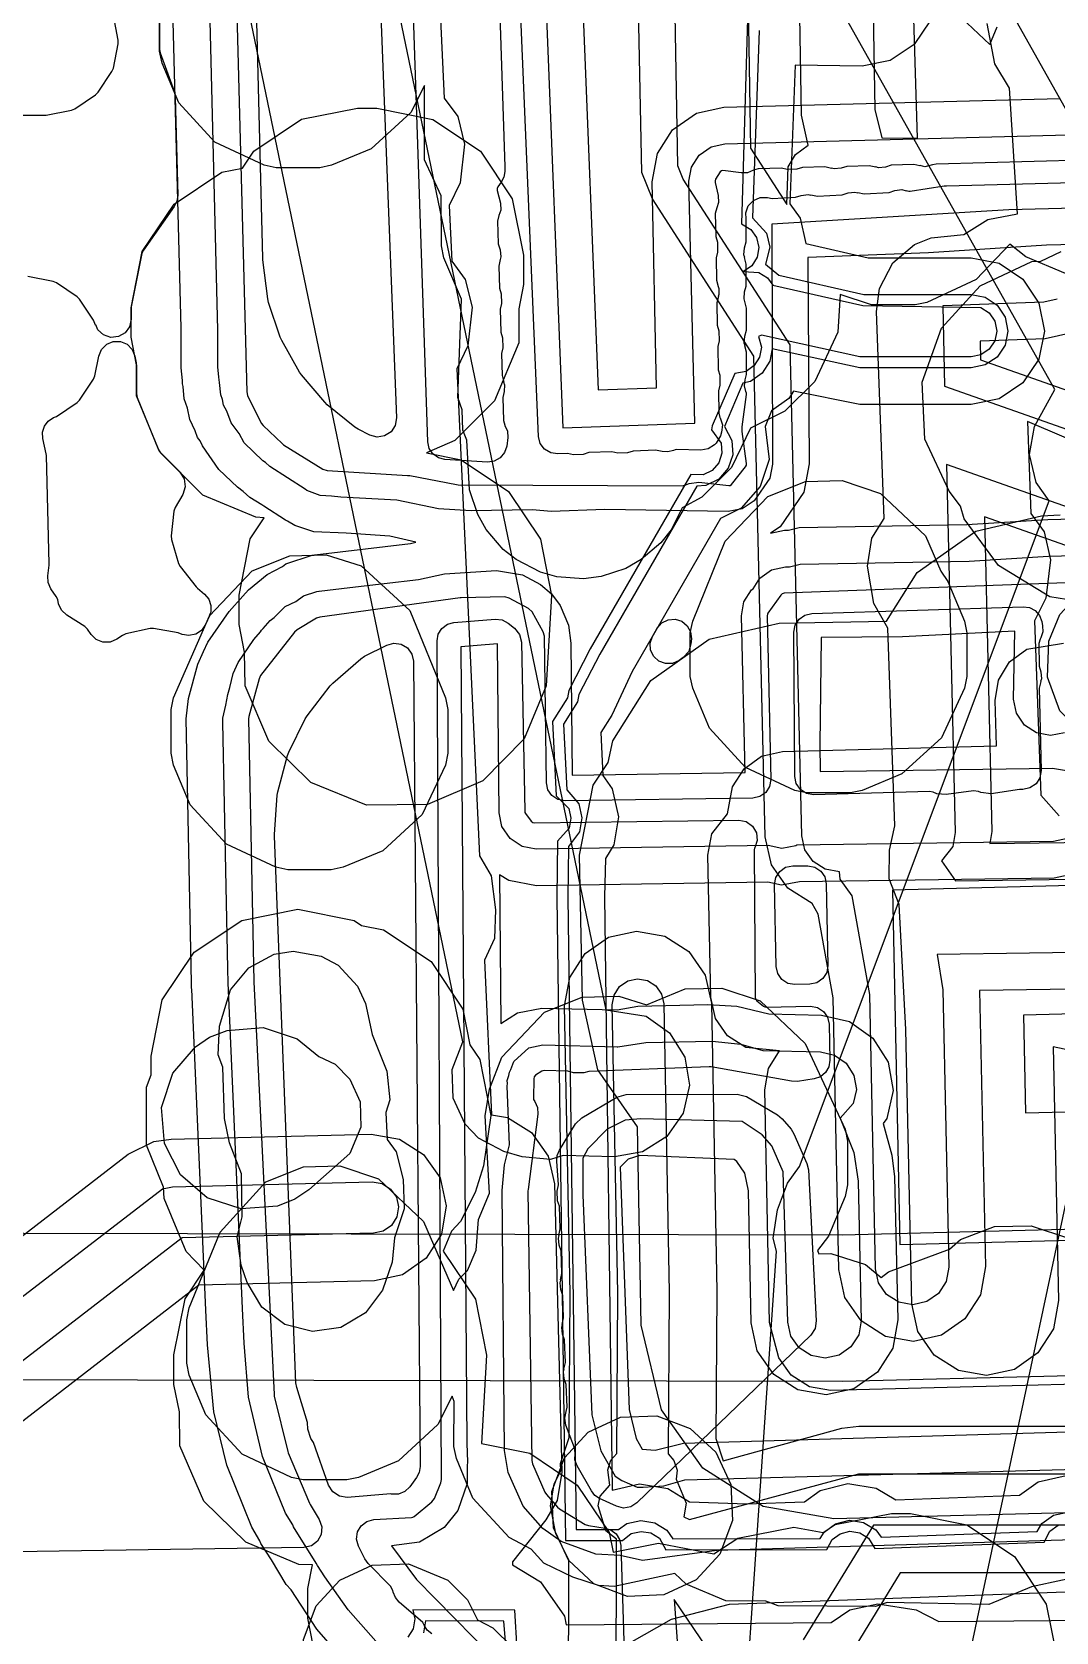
# Model space of a CAD drawing. Header units: metres. Extents: x 17722 to 17999, y 13535 to 15917.
# Drawn here: x 17809.31 to 17837.23, y 15174.22 to 15217.83 of the extents above; entities that cross this region are included whole.
import ezdxf

# ---------------------------------------------------------------- set-up
doc = ezdxf.new("R2010")
doc.units = ezdxf.units.M
for name, color, linetype in [('AI_GREENING_ALLOWED_ZONE', 4, 'Continuous'), ('AI_GREENING_EXCLUSIONS', 1, 'Continuous'), ('AI_GREENING_LAWN', 82, 'Continuous')]:
    doc.layers.add(name, color=color, linetype=linetype)

msp = doc.modelspace()

# ---------------------------------------------------------------- linework, layer by layer
at = {"layer": 'AI_GREENING_ALLOWED_ZONE'}
for points in [[(17812.794, 15218.455), (17812.794, 15217.354), (17812.809, 15217.27), (17813.187, 15216.217), (17813.216, 15216.061), (17813.286, 15213.379), (17813.265, 15213.22), (17813.194, 15213.077), (17812.352, 15211.89), (17812.311, 15211.795), (17812.022, 15210.34), (17812.017, 15210.291), (17812.017, 15210.007), (17811.973, 15209.802), (17811.85, 15209.634), (17811.669, 15209.53), (17811.461, 15209.51), (17811.263, 15209.576), (17811.109, 15209.717), (17811.053, 15209.849), (17811.049, 15209.847), (17810.993, 15209.982), (17810.614, 15210.549), (17810.546, 15210.617), (17809.979, 15210.996), (17809.89, 15211.033), (17809.197, 15211.171)], [(17807.816, 15215.563), (17809.65, 15215.563), (17809.699, 15215.568), (17810.392, 15215.706), (17810.481, 15215.743), (17811.048, 15216.122), (17811.116, 15216.19), (17811.495, 15216.757), (17811.532, 15216.846), (17811.665, 15217.515), (17811.665, 15217.611), (17811.532, 15218.28)]]:
    msp.add_lwpolyline(points, dxfattribs=at)
for points in [[(17811.138, 15209.002), (17811.213, 15209.183), (17811.351, 15209.321), (17811.531, 15209.395), (17811.726, 15209.395), (17811.906, 15209.321), (17812.044, 15209.183), (17812.119, 15209.002), (17812.157, 15208.813), (17812.166, 15208.715), (17812.166, 15207.97), (17812.184, 15207.876), (17812.767, 15206.445), (17812.821, 15206.364), (17813.349, 15205.836), (17813.467, 15205.651), (17813.494, 15205.434), (17813.425, 15205.226), (17813.215, 15204.872), (17813.181, 15204.773), (17813.107, 15204.099), (17813.116, 15204.003), (17813.307, 15203.349), (17813.351, 15203.263), (17813.793, 15202.712), (17813.828, 15202.677), (17814.02, 15202.515), (17814.136, 15202.376), (17814.194, 15202.204), (17814.187, 15202.023), (17814.146, 15201.927), (17814.152, 15201.924), (17814.046, 15201.682), (17813.938, 15201.525), (17813.78, 15201.42), (17813.593, 15201.382), (17813.406, 15201.416), (17813.302, 15201.456), (17812.631, 15201.575), (17812.535, 15201.573), (17811.869, 15201.427), (17811.78, 15201.388), (17811.626, 15201.28), (17811.445, 15201.201), (17811.248, 15201.199), (17811.064, 15201.273), (17810.924, 15201.412), (17810.826, 15201.559), (17810.752, 15201.631), (17810.262, 15201.938), (17810.12, 15202.073), (17810.04, 15202.252), (17810.015, 15202.364), (17809.976, 15202.452), (17809.831, 15202.656), (17809.754, 15202.825), (17809.744, 15203.011), (17809.783, 15203.301), (17809.785, 15203.34), (17809.708, 15206.287), (17809.702, 15206.336), (17809.608, 15206.752), (17809.6, 15206.926), (17809.652, 15207.093), (17809.758, 15207.231), (17809.904, 15207.325), (17809.979, 15207.355), (17810.546, 15207.734), (17810.614, 15207.803), (17810.993, 15208.369), (17811.03, 15208.459), (17811.138, 15209.002)], [(17826.952, 15200.703), (17826.776, 15200.624), (17826.584, 15200.618), (17826.403, 15200.684), (17826.261, 15200.814), (17826.178, 15200.987), (17826.167, 15201.179), (17826.23, 15201.361), (17826.357, 15201.582), (17826.483, 15201.727), (17826.653, 15201.813), (17826.844, 15201.829), (17827.026, 15201.773), (17827.175, 15201.652), (17827.266, 15201.484), (17827.289, 15201.294), (17827.278, 15201.156), (17827.215, 15200.948), (17827.068, 15200.786), (17826.952, 15200.703)]]:
    msp.add_lwpolyline(points, close=True, dxfattribs=at)
at = {"layer": 'AI_GREENING_EXCLUSIONS'}
for points in [[(17843.063, 15298.501), (17845.054, 15183.374), (17844.92, 15182.619), (17844.493, 15181.95), (17843.865, 15181.511), (17843.103, 15181.34), (17831.415, 15181.052), (17768.933, 15181.172)], [(17768.941, 15185.172), (17831.396, 15185.052), (17841.019, 15185.289), (17840.788, 15198.538), (17840.788, 15198.538), (17839.851, 15198.183), (17839.059, 15198.183), (17838.142, 15198.524), (17837.336, 15199.33), (17836.995, 15200.247), (17837.034, 15201.233), (17837.336, 15201.956), (17837.983, 15202.655), (17839.059, 15203.103), (17839.851, 15203.103), (17840.715, 15202.784), (17839.063, 15298.423)], [(17816.922, 15252.308), (17840.511, 15210.358), (17841.038, 15210.095), (17841.585, 15209.539), (17841.878, 15208.816), (17841.895, 15208.248), (17842.472, 15207.83), (17842.881, 15207.166), (17842.994, 15206.692), (17842.997, 15206.246), (17842.768, 15205.5), (17842.271, 15204.898), (17841.447, 15204.492), (17832.408, 15162.053)], [(17816.922, 15252.308), (17840.511, 15210.358), (17841.038, 15210.095), (17841.585, 15209.539), (17841.878, 15208.816), (17841.895, 15208.248), (17842.472, 15207.83), (17842.881, 15207.166), (17842.994, 15206.692), (17842.997, 15206.246), (17842.768, 15205.5), (17842.271, 15204.898), (17841.447, 15204.492), (17832.408, 15162.053)], [(17828.186, 15163.666), (17829.607, 15184.607), (17829.519, 15184.959), (17829.634, 15185.731), (17829.913, 15186.46), (17830.236, 15186.908), (17837.038, 15205.057), (17836.684, 15205.555), (17836.509, 15206.315), (17836.639, 15207.085), (17837.199, 15208.087), (17817.045, 15243.928)], [(17828.186, 15163.666), (17829.607, 15184.607), (17829.519, 15184.959), (17829.634, 15185.731), (17829.913, 15186.46), (17830.236, 15186.908), (17837.038, 15205.057), (17836.684, 15205.555), (17836.509, 15206.315), (17836.639, 15207.085), (17837.199, 15208.087), (17817.045, 15243.928)], [(17818.305, 15172.895), (17817.08, 15174.301), (17816.375, 15175.375), (17816.247, 15175.513), (17815.839, 15176.192), (17815.55, 15176.632), (17815.528, 15176.71), (17815.306, 15177.08), (17814.627, 15178.766), (17814.27, 15180.227), (17814.095, 15182.053), (17814.054, 15182.993), (17814.053, 15182.993), (17813.668, 15191.742), (17813.667, 15191.767), (17813.66, 15191.918), (17813.517, 15199.111), (17813.584, 15199.667), (17813.834, 15200.603), (17813.834, 15200.603), (17813.834, 15200.603), (17813.992, 15200.949), (17814.11, 15201.207), (17814.11, 15201.207), (17814.11, 15201.207), (17814.691, 15202.038), (17815.061, 15202.457), (17815.061, 15202.457), (17815.215, 15202.633), (17815.723, 15203.046), (17816.14, 15203.269), (17816.23, 15203.336), (17816.956, 15203.576), (17817.019, 15203.584), (17817.019, 15203.584), (17817.022, 15203.584), (17819.629, 15203.896), (17819.777, 15203.93), (17819.066, 15204.093), (17817.875, 15204.177), (17816.997, 15204.212), (17816.478, 15204.381), (17816.281, 15204.505), (17816.224, 15204.527), (17815.634, 15204.906), (17815.578, 15204.946), (17815.256, 15205.148), (17815.073, 15205.311), (17814.913, 15205.426), (17814.407, 15205.912), (17813.961, 15206.552), (17813.896, 15206.689), (17813.826, 15206.785), (17813.766, 15206.961), (17813.616, 15207.273), (17813.555, 15207.577), (17813.467, 15207.832), (17813.434, 15208.174), (17813.42, 15208.24), (17813.418, 15208.334), (17813.384, 15208.68), (17813.381, 15209.757), (17812.571, 15240.772)], [(17819.674, 15234.85), (17820.551, 15216.034), (17820.92, 15215.534), (17821.107, 15214.776), (17820.989, 15213.726), (17820.687, 15213.102), (17820.758, 15211.588), (17821.127, 15211.088), (17821.315, 15210.331), (17821.197, 15209.281), (17820.895, 15208.657), (17821.513, 15195.382), (17821.832, 15194.837), (17821.945, 15193.905), (17821.918, 15193.125), (17821.646, 15192.531), (17821.842, 15188.323), (17822.273, 15188.249), (17822.933, 15187.833), (17823.383, 15187.195), (17823.555, 15186.434), (17823.759, 15178.579), (17823.627, 15177.81), (17823.323, 15177.28), (17822.41, 15176.135), (17822.414, 15176.049), (17823.175, 15175.592), (17823.832, 15174.651), (17823.877, 15174.414), (17831.096, 15174.478), (17831.609, 15174.828), (17832.373, 15174.987), (17833.418, 15174.83), (17834.03, 15174.505), (17843.225, 15174.587)], [(17817.453, 15227.342), (17824.96, 15191.185), (17826.053, 15191.005), (17826.69, 15190.555), (17827.107, 15189.895), (17827.24, 15189.126), (17827.068, 15188.365), (17826.618, 15187.727), (17825.958, 15187.311), (17825.189, 15187.178), (17823.796, 15187.214), (17823.449, 15187.106), (17822.672, 15187.177), (17822.175, 15187.324), (17821.484, 15187.686), (17821.124, 15188.065), (17820.797, 15188.773), (17820.765, 15189.553), (17821.057, 15190.309), (17814.25, 15223.095)], [(17817.453, 15227.342), (17824.96, 15191.185), (17826.053, 15191.005), (17826.69, 15190.555), (17827.107, 15189.895), (17827.24, 15189.126), (17827.068, 15188.365), (17826.618, 15187.727), (17825.958, 15187.311), (17825.189, 15187.178), (17823.796, 15187.214), (17823.449, 15187.106), (17822.672, 15187.177), (17822.175, 15187.324), (17821.484, 15187.686), (17821.124, 15188.065), (17820.797, 15188.773), (17820.765, 15189.553), (17821.057, 15190.309), (17814.25, 15223.095)], [(17842.765, 15213.163), (17835.939, 15212.987), (17829.48, 15212.594), (17829.501, 15206.057), (17829.427, 15205.674), (17829, 15205.054), (17828.675, 15204.838), (17828.292, 15204.762), (17824.932, 15204.82), (17823.463, 15204.765), (17822.956, 15204.809), (17821.287, 15204.781), (17820.398, 15204.841), (17819.256, 15205.07), (17817.736, 15205.156), (17817.479, 15205.185), (17817.174, 15205.196), (17816.811, 15205.339), (17816.764, 15205.369), (17816.764, 15205.369), (17816.764, 15205.369), (17815.796, 15205.99), (17815.676, 15206.1), (17815.606, 15206.147), (17815.1, 15206.633), (17814.961, 15206.887), (17814.744, 15207.18), (17814.625, 15207.503), (17814.535, 15207.667), (17814.509, 15207.817), (17814.461, 15207.947), (17814.427, 15208.281), (17814.414, 15208.355), (17814.412, 15208.426), (17814.383, 15208.705), (17814.381, 15209.706), (17814.021, 15224.38)], [(17832.162, 15223.16), (17832.288, 15215.718), (17832.483, 15214.946), (17833.449, 15214.942), (17833.204, 15222.948)], [(17841.554, 15191.797), (17835.147, 15191.707), (17835.303, 15184.185), (17835.167, 15183.416), (17834.747, 15182.759), (17834.107, 15182.312), (17833.345, 15182.144), (17832.577, 15182.28), (17831.919, 15182.7), (17831.472, 15183.34), (17831.304, 15184.102), (17831.15, 15191.504), (17830.745, 15193.792), (17830.578, 15194.079), (17829.919, 15194.497), (17829.471, 15195.135), (17829.3, 15195.897), (17828.99, 15208.998), (17828.99, 15208.998), (17826.226, 15213.283), (17825.939, 15214.008), (17825.761, 15222.94)], [(17841.54, 15192.797), (17833.987, 15192.69), (17834.147, 15191.722), (17834.303, 15184.164), (17834.235, 15183.78), (17834.025, 15183.451), (17833.705, 15183.227), (17833.324, 15183.143), (17832.94, 15183.212), (17832.611, 15183.422), (17832.388, 15183.741), (17832.304, 15184.122), (17832.149, 15191.603), (17831.672, 15194.287), (17831.344, 15194.747), (17831.324, 15194.944), (17830.939, 15195.011), (17830.61, 15195.22), (17830.385, 15195.539), (17830.3, 15195.92), (17830.3, 15195.92), (17829.983, 15209.303), (17827.066, 15213.825), (17826.923, 15214.187), (17826.761, 15222.956)], [(17828.761, 15222.99), (17828.902, 15214.669), (17829.892, 15213.134), (17829.928, 15214.158), (17830.123, 15214.496), (17830.47, 15214.751), (17830.29, 15215.568), (17830.162, 15223.126)], [(17823.305, 15219.157), (17823.789, 15207.048), (17827.381, 15207.174), (17827.223, 15213.769), (17827.292, 15214.153), (17827.498, 15214.476), (17827.824, 15214.704), (17828.197, 15214.787), (17837.559, 15215.029)], [(17824.304, 15219.192), (17824.748, 15208.082), (17826.339, 15208.133), (17826.223, 15213.751), (17826.362, 15214.519), (17826.773, 15215.164), (17827.424, 15215.621), (17828.171, 15215.786), (17837.343, 15216.024)], [(17837.486, 15211.251), (17836.403, 15211.704), (17835.969, 15212.052), (17835.056, 15211.089), (17833.709, 15210.458), (17833.386, 15210.393), (17832.199, 15210.393), (17831.346, 15210.68), (17831.281, 15209.656), (17830.65, 15208.309), (17829.84, 15207.499), (17828.898, 15207.038), (17828.382, 15205.964), (17827.572, 15205.154), (17827.036, 15204.862), (17826.735, 15204.263), (17826.459, 15203.914), (17825.924, 15203.453), (17825.5, 15203.212), (17824.828, 15202.991), (17824.348, 15202.931), (17823.625, 15202.988), (17823.176, 15203.114), (17822.513, 15203.453), (17822.16, 15203.732), (17821.695, 15204.276), (17821.464, 15204.687), (17821.241, 15205.359), (17821.169, 15206.707), (17821.055, 15206.981), (17821.041, 15207.537), (17820.922, 15207.873), (17821.025, 15210.551), (17820.54, 15211.681), (17820.475, 15212.004), (17820.468, 15213.372), (17820.012, 15214.349), (17820.011, 15216.376), (17819.637, 15215.642), (17818.563, 15214.654), (17817.48, 15214.201), (17817.157, 15214.136), (17815.97, 15214.136), (17815.647, 15214.201), (17814.301, 15214.832), (17813.313, 15215.905), (17812.859, 15216.989), (17812.794, 15217.311), (17812.794, 15218.498)], [(17834.501, 15218.367), (17835.422, 15217.495), (17835.62, 15217.979)], [(17828.819, 15218.189), (17828.651, 15212.604), (17828.907, 15212.454), (17829.064, 15212.231), (17829.125, 15211.964), (17829.078, 15211.695), (17828.933, 15211.464), (17828.712, 15211.308), (17829.13, 15211.275), (17829.364, 15211.134), (17829.51, 15210.938), (17831.958, 15210.382), (17835.182, 15210.329), (17835.409, 15210.177), (17835.56, 15209.95), (17835.614, 15209.682), (17835.56, 15209.414), (17835.409, 15209.187), (17835.182, 15209.035), (17834.914, 15208.982), (17831.879, 15208.982), (17829.2, 15209.572), (17829.12, 15209.53), (17829.196, 15209.241), (17829.149, 15208.972), (17829.004, 15208.741), (17828.78, 15208.584), (17828.476, 15208.522), (17827.859, 15207.099), (17827.84, 15206.993), (17828.104, 15206.623), (17828.122, 15206.35), (17828.034, 15206.091), (17827.854, 15205.886), (17827.61, 15205.765), (17827.271, 15205.769), (17824.534, 15201.023), (17823.944, 15199.888), (17823.908, 15199.687), (17823.501, 15199.037), (17823.601, 15197.012), (17823.946, 15196.673), (17824.007, 15196.407), (17823.961, 15196.137), (17823.639, 15195.779), (17823.622, 15194.245), (17823.854, 15176.718), (17825.411, 15176.717), (17825.651, 15176.904), (17825.917, 15176.966), (17826.186, 15176.921), (17826.418, 15176.776), (17826.597, 15176.466), (17830.977, 15176.468), (17831.125, 15176.741), (17831.346, 15176.902), (17831.611, 15176.967), (17831.881, 15176.925), (17832.114, 15176.784), (17832.292, 15176.496), (17836.906, 15176.671), (17837.061, 15176.971), (17837.283, 15177.13)], [(17833.795, 15218.138), (17833.361, 15217.49), (17832.712, 15217.056), (17831.947, 15216.904), (17830.114, 15216.928), (17829.972, 15213.155), (17830.252, 15212.759), (17830.409, 15212.067), (17832.104, 15211.682), (17834.914, 15211.682), (17835.679, 15211.53), (17836.328, 15211.096), (17836.761, 15210.447), (17836.914, 15209.682), (17836.761, 15208.917), (17836.328, 15208.268), (17835.679, 15207.834), (17834.914, 15207.682), (17831.879, 15207.682), (17830.07, 15208.042), (17829.946, 15207.846), (17829.473, 15207.512), (17829.301, 15207.078), (17829.411, 15206.181), (17829.161, 15205.442), (17828.646, 15204.855), (17828.085, 15204.578), (17825.674, 15200.399), (17825.118, 15199.213), (17824.817, 15198.743), (17824.876, 15197.565), (17825.132, 15197.205), (17825.306, 15196.445), (17825.176, 15195.675), (17824.944, 15195.305), (17824.922, 15194.26), (17825.129, 15178.092), (17825.876, 15178.265), (17826.645, 15178.137), (17827.24, 15177.766), (17828.802, 15177.717), (17830.37, 15177.768), (17830.796, 15178.08), (17831.554, 15178.266), (17832.326, 15178.147), (17832.861, 15177.822), (17836.237, 15177.949), (17836.746, 15178.314), (17837.506, 15178.492)], [(17837.925, 15190.013), (17837.149, 15190.169), (17837.293, 15183.254), (17837.156, 15182.486), (17836.736, 15181.828), (17836.097, 15181.381), (17835.335, 15181.213), (17834.566, 15181.35), (17833.909, 15181.77), (17833.462, 15182.409), (17833.294, 15183.171), (17833.139, 15190.646), (17832.952, 15194.052), (17832.678, 15194.752), (17832.693, 15195.533), (17832.839, 15196.198), (17832.647, 15201.584), (17832.26, 15202.255), (17832.086, 15203.272), (17832.211, 15204.042), (17832.54, 15204.575), (17832.339, 15210.218), (17832.339, 15210.218), (17832.417, 15210.845), (17832.776, 15211.538), (17833.373, 15212.041), (17833.823, 15212.222), (17834.712, 15212.317), (17835.371, 15212.724), (17836.182, 15212.881), (17835.964, 15216.307), (17835.559, 15216.967), (17835.351, 15218.069)], [(17829.139, 15217.875), (17828.957, 15212.77), (17829.338, 15212.353), (17829.424, 15211.972), (17829.31, 15211.51), (17829.676, 15211.208), (17831.992, 15210.682), (17834.914, 15210.682), (17835.296, 15210.606), (17835.621, 15210.389), (17835.838, 15210.065), (17835.914, 15209.682), (17835.838, 15209.299), (17835.621, 15208.975), (17835.296, 15208.758), (17834.914, 15208.682), (17831.879, 15208.682), (17829.487, 15209.2), (17829.429, 15208.865), (17829.221, 15208.535), (17828.902, 15208.309), (17828.696, 15208.263), (17828.19, 15207.077), (17828.394, 15206.7), (17828.42, 15206.311), (17828.294, 15205.942), (17828.037, 15205.648), (17827.687, 15205.475), (17827.439, 15205.459), (17824.797, 15200.879), (17824.222, 15199.773), (17824.187, 15199.578), (17823.805, 15198.971), (17823.894, 15197.176), (17824.219, 15196.796), (17824.307, 15196.415), (17824.242, 15196.031), (17823.94, 15195.633), (17823.922, 15194.249), (17824.151, 15177.018), (17825.303, 15177.017), (17825.527, 15177.177), (17825.907, 15177.265), (17826.292, 15177.202), (17826.623, 15176.995), (17826.787, 15176.766), (17830.798, 15176.768), (17830.904, 15176.943), (17831.219, 15177.174), (17831.598, 15177.267), (17831.983, 15177.207), (17832.317, 15177.005), (17832.464, 15176.804), (17836.711, 15176.964), (17836.842, 15177.176), (17837.159, 15177.403), (17837.539, 15177.492)], [(17842.791, 15212.164), (17836.971, 15212.022), (17833.754, 15211.813), (17830.462, 15211.685), (17830.501, 15206.06), (17830.352, 15205.295), (17829.705, 15204.345), (17829.445, 15204.172), (17829.825, 15204.258), (17829.94, 15204.26), (17830.228, 15204.324), (17834.797, 15204.407), (17837.002, 15204.547), (17841.967, 15204.676)], [(17838.648, 15202.18), (17837.064, 15202.434), (17835.662, 15203.291), (17834.722, 15204.565), (17834.622, 15204.909), (17834.318, 15205.32), (17833.654, 15206.732), (17833.58, 15208.291), (17834.109, 15209.759), (17834.109, 15209.759), (17835.16, 15210.914), (17836.572, 15211.578), (17836.812, 15211.589), (17837.369, 15211.851)], [(17837.264, 15210.55), (17836.898, 15210.467), (17834.139, 15210.374), (17834.191, 15208.181), (17848.862, 15203.015)], [(17837.663, 15209.633), (17836.932, 15209.468), (17835.162, 15209.408), (17835.174, 15208.895), (17849.019, 15204.02)], [(17848.763, 15201.957), (17836.449, 15207.213), (17836.538, 15204.713), (17836.901, 15204.209), (17837.081, 15203.45), (17836.951, 15202.401), (17836.643, 15201.781), (17836.812, 15197.034), (17837.316, 15196.47)], [(17848.372, 15201.067), (17834.241, 15206.043), (17834.479, 15196.019), (17834.412, 15195.635), (17834.11, 15195.24), (17834.485, 15194.698), (17841.511, 15194.797)], [(17843.193, 15177.613), (17831.17, 15177.31), (17829.248, 15177.642), (17827.599, 15178.684), (17826.475, 15180.279), (17825.919, 15182.583), (17825.819, 15187.995), (17824.738, 15189.543), (17824.317, 15191.448), (17824.236, 15195.394), (17824.613, 15197.308), (17825.022, 15197.922), (17825.146, 15198.511), (17826.186, 15200.161), (17827.778, 15201.288), (17827.778, 15201.288), (17829.681, 15201.72), (17832.611, 15201.774), (17833.447, 15203.098), (17835.041, 15204.224), (17836.837, 15204.65), (17837.343, 15204.673)], [(17848.04, 15200.124), (17835.275, 15204.618), (17835.479, 15196.043), (17835.421, 15195.711), (17841.497, 15195.797)], [(17819.032, 15173.581), (17817.935, 15174.831), (17817.296, 15175.724), (17817.1, 15176.035), (17817.097, 15176.039), (17817.063, 15176.096), (17816.44, 15177.088), (17816.424, 15177.145), (17816.228, 15177.466), (17815.598, 15179.003), (17815.217, 15180.62), (17815.094, 15182.097), (17815.052, 15183.037), (17815.052, 15183.037), (17815.052, 15183.038), (17814.661, 15191.914), (17814.653, 15192.299), (17814.653, 15192.31), (17814.519, 15199.015), (17814.519, 15199.015), (17814.519, 15199.015), (17814.516, 15199.131), (17814.598, 15199.481), (17814.649, 15199.78), (17814.712, 15199.97), (17814.8, 15200.345), (17814.938, 15200.647), (17814.938, 15200.647), (17814.938, 15200.647), (17815.363, 15201.276), (17815.546, 15201.488), (17815.575, 15201.528), (17815.617, 15201.571), (17815.811, 15201.796), (17815.919, 15201.876), (17816.219, 15202.178), (17816.505, 15202.307), (17816.719, 15202.464), (17817.082, 15202.584), (17817.138, 15202.591), (17817.138, 15202.591), (17817.139, 15202.591), (17817.983, 15202.692), (17819.846, 15202.914), (17820.562, 15203.065), (17821.976, 15203.16), (17822.685, 15203.04), (17823.179, 15202.779), (17823.474, 15202.517), (17823.711, 15202.203), (17823.94, 15201.665), (17824.007, 15201.178), (17824.038, 15197.581), (17828.754, 15197.649), (17828.653, 15201.918), (17828.72, 15202.303), (17828.929, 15202.632), (17828.972, 15202.66), (17829.153, 15202.947), (17829.471, 15203.172), (17829.852, 15203.259), (17829.965, 15203.26), (17830.252, 15203.325), (17834.863, 15203.408), (17837.028, 15203.548), (17842.002, 15203.677)], [(17837.462, 15198.734), (17837.08, 15198.656), (17836.697, 15198.729), (17836.371, 15198.944), (17836.152, 15199.266), (17836.073, 15199.649), (17836.105, 15201.498), (17833.048, 15201.344), (17830.831, 15201.326), (17830.792, 15198.412), (17830.802, 15197.679), (17837.133, 15197.772), (17837.517, 15197.702)], [(17837.544, 15195.854), (17837.163, 15195.772), (17830.167, 15195.669), (17830.138, 15195.65), (17829.754, 15195.579), (17829.384, 15195.658), (17823.055, 15195.564), (17822.678, 15195.635), (17822.346, 15195.851), (17822.126, 15196.174), (17822.047, 15196.55), (17822.003, 15201.156), (17821.008, 15201.078), (17821.168, 15179.361), (17821.188, 15178.859), (17821.173, 15178.748), (17821.176, 15178.266), (17820.919, 15177.53), (17820.546, 15177.071), (17819.877, 15176.667), (17819.112, 15176.569), (17819.795, 15175.652), (17822.39, 15173.017)], [(17843.105, 15181.112), (17831.082, 15180.809), (17830.505, 15180.908), (17830.011, 15181.221), (17829.673, 15181.699), (17829.418, 15182.655), (17829.287, 15189.004), (17829.389, 15189.58), (17829.695, 15190.059), (17828.771, 15190.154), (17828.278, 15190.469), (17827.943, 15190.949), (17827.817, 15191.521), (17827.736, 15195.4), (17827.85, 15195.975), (17828.271, 15196.527), (17828.414, 15197.259), (17828.414, 15197.259), (17828.726, 15197.754), (17829.204, 15198.092), (17829.775, 15198.221), (17835.606, 15198.378), (17835.574, 15199.617), (17835.662, 15200.164), (17835.964, 15200.665), (17836.434, 15201.013), (17837.434, 15201.174)], [(17837.94, 15194.936), (17837.177, 15194.773), (17830.232, 15194.67), (17829.741, 15194.579), (17829.373, 15194.658), (17823.064, 15194.565), (17822.309, 15194.706), (17822.061, 15194.865), (17822.095, 15190.811), (17822.545, 15191.095), (17823.21, 15191.228), (17825.264, 15191.177), (17825.831, 15191.279), (17827.738, 15191.329), (17828.524, 15191.277), (17829.398, 15191.071), (17830.838, 15191.034), (17831.599, 15190.862), (17832.236, 15190.412), (17832.653, 15189.752), (17832.786, 15188.983), (17832.614, 15188.222), (17832.514, 15188.082), (17832.756, 15187.217), (17832.827, 15186.63), (17832.917, 15182.728), (17832.781, 15181.96), (17832.361, 15181.302), (17831.721, 15180.855), (17830.959, 15180.687), (17830.191, 15180.823), (17829.533, 15181.243), (17829.086, 15181.883), (17828.918, 15182.645), (17828.844, 15186.252), (17828.749, 15186.728), (17828.527, 15187.044), (17828.452, 15187.103), (17825.883, 15187.21), (17825.567, 15187.108), (17825.351, 15186.896), (17825.59, 15180.291), (17825.782, 15179.5), (17825.945, 15179.208), (17826.303, 15179.182), (17827.076, 15179.366), (17839.108, 15179.727)], [(17842.867, 15194.708), (17832.769, 15194.446), (17832.97, 15184.783), (17843.012, 15185.043)], [(17816.979, 15173.854), (17816.83, 15174.604), (17816.83, 15175.406), (17816.958, 15176.05), (17816.585, 15176.066), (17815.14, 15176.67), (17813.996, 15177.793), (17813.349, 15179.301), (17813.333, 15180.222), (17813.184, 15180.972), (17813.184, 15181.774), (17813.489, 15183.304), (17814.01, 15184.085), (17813.519, 15184.596), (17812.915, 15186.041), (17812.915, 15186.041), (17812.899, 15186.349), (17812.439, 15187.488), (17812.439, 15189.072), (17812.563, 15189.408), (17812.563, 15189.921), (17812.867, 15191.452), (17813.735, 15192.749), (17815.032, 15193.617), (17816.563, 15193.921), (17818.094, 15193.617), (17818.293, 15193.483), (17818.896, 15193.364), (17820.193, 15192.496), (17821.061, 15191.199), (17821.254, 15190.228), (17821.521, 15189.829), (17821.825, 15188.298), (17821.618, 15186.927), (17821.392, 15186.202), (17820.999, 15185.412), (17820.75, 15185.145), (17820.524, 15184.604), (17821.402, 15183.299), (17821.706, 15181.769), (17821.571, 15179.358), (17822.883, 15179.097), (17824.18, 15178.229), (17825.048, 15176.932), (17825.154, 15176.397), (17826.393, 15176.643), (17827.903, 15176.35), (17828.552, 15176.778), (17830.083, 15177.083), (17830.883, 15176.931), (17831.212, 15177.152), (17832.743, 15177.456), (17833.265, 15177.451), (17834.796, 15177.147), (17836.093, 15176.28), (17836.961, 15174.982), (17837.265, 15173.451)], [(17823.919, 15163.86), (17823.944, 15176.186), (17823.597, 15176.894), (17823.447, 15177.66), (17823.552, 15178.256), (17823.731, 15178.62), (17823.718, 15178.811), (17823.958, 15179.523), (17823.981, 15183.453), (17823.834, 15191.292), (17823.972, 15192.06), (17824.393, 15192.716), (17825.034, 15193.162), (17825.796, 15193.329), (17826.564, 15193.191), (17827.221, 15192.769), (17827.667, 15192.129), (17827.833, 15191.366), (17827.981, 15183.503), (17827.958, 15179.5), (17828.155, 15178.889), (17831.387, 15179.776), (17831.856, 15179.832), (17838.161, 15179.832)], [(17838.248, 15175.816), (17836.56, 15175.451), (17835.393, 15174.974), (17832.622, 15175.029), (17832.31, 15174.914), (17829.655, 15174.936), (17829.322, 15175.06), (17828.232, 15175.074), (17827.149, 15175.527), (17826.842, 15175.816), (17825.181, 15175.466), (17824.757, 15175.486), (17824.054, 15175.714), (17823.27, 15176.102), (17822.924, 15176.476), (17822.323, 15176.795), (17821.336, 15177.869), (17820.882, 15178.952), (17820.817, 15179.275), (17820.825, 15180.503), (17820.765, 15180.647), (17820.376, 15179.877), (17819.302, 15178.889), (17818.219, 15178.436), (17817.896, 15178.371), (17816.709, 15178.371), (17816.386, 15178.436), (17815.04, 15179.066), (17814.052, 15180.14), (17813.599, 15181.223), (17813.534, 15181.546), (17813.534, 15182.733), (17813.599, 15183.056), (17814.447, 15185.12), (17815.685, 15186.493), (17816.715, 15186.9), (17817.709, 15186.927), (17818.759, 15186.575), (17818.759, 15186.575), (17819.983, 15185.416), (17820.809, 15183.529), (17820.954, 15183.84), (17821.187, 15184.074), (17821.421, 15184.632), (17821.486, 15185.466), (17821.788, 15186.188), (17821.669, 15188.293), (17821.786, 15189.02), (17822.125, 15189.895), (17823.285, 15191.117), (17824.315, 15191.524), (17825.31, 15191.551), (17826.062, 15191.313), (17827.12, 15191.75), (17828.115, 15191.776), (17829.165, 15191.424), (17830.389, 15190.266), (17831.48, 15187.924), (17831.545, 15187.601), (17831.545, 15186.414), (17831.48, 15186.091), (17831.027, 15185.008), (17830.723, 15184.619), (17830.759, 15184.533), (17831.089, 15184.542), (17832.038, 15184.242), (17832.463, 15183.883), (17832.658, 15184.042), (17834.326, 15184.654), (17834.624, 15184.921), (17835.555, 15185.271), (17836.549, 15185.297), (17837.599, 15184.945)], [(17825.219, 15163.838), (17825.245, 15176.75), (17824.953, 15176.981), (17824.747, 15177.657), (17824.801, 15177.925), (17825.066, 15178.227), (17825.008, 15178.645), (17825.095, 15178.904), (17825.255, 15179.088), (17825.281, 15183.461), (17825.134, 15191.316), (17825.182, 15191.585), (17825.33, 15191.815), (17825.554, 15191.971), (17825.821, 15192.029), (17826.089, 15191.981), (17826.319, 15191.833), (17826.475, 15191.609), (17826.534, 15191.342), (17826.681, 15183.478), (17826.655, 15179.08), (17826.813, 15178.894), (17826.897, 15178.634), (17826.878, 15178.389), (17827.144, 15177.737), (17827.08, 15177.364), (17827.238, 15177.289), (17831.856, 15178.532), (17838.161, 15178.532)], [(17842.958, 15191.209), (17836.341, 15191.037), (17836.396, 15188.372), (17842.921, 15188.541)], [(17838.921, 15176.771), (17827.986, 15176.442), (17825.955, 15176.167), (17825.352, 15176.304), (17824.685, 15176.344), (17823.737, 15176.687), (17823.238, 15177.04), (17822.703, 15177.649), (17822.292, 15178.57), (17822.199, 15179.174), (17822.133, 15186.261), (17822.192, 15186.96), (17822.332, 15187.498), (17822.265, 15189.1), (17822.277, 15189.171), (17822.263, 15189.254), (17822.263, 15189.254), (17822.313, 15189.395), (17822.327, 15189.485), (17822.368, 15189.552), (17822.446, 15189.773), (17822.855, 15190.142), (17823.236, 15190.228), (17825.266, 15190.177), (17825.282, 15190.173), (17826.05, 15190.294), (17827.857, 15190.326), (17828.639, 15190.246), (17829.234, 15190.075), (17830.812, 15190.034), (17831.193, 15189.949), (17831.511, 15189.723), (17831.72, 15189.394), (17831.786, 15189.009), (17831.7, 15188.628), (17831.347, 15188.229), (17831.721, 15187.289), (17831.834, 15186.511), (17831.918, 15182.707), (17831.85, 15182.323), (17831.639, 15181.994), (17831.32, 15181.771), (17830.939, 15181.687), (17830.554, 15181.755), (17830.226, 15181.965), (17830.002, 15182.285), (17829.918, 15182.666), (17829.79, 15186.762), (17829.479, 15187.471), (17829.223, 15187.77), (17828.67, 15188.136), (17825.909, 15188.21), (17825.481, 15188.171), (17824.991, 15187.931), (17824.464, 15187.388), (17824.334, 15187.142), (17824.33, 15186.139), (17824.573, 15180.142), (17824.822, 15179.159), (17825.214, 15178.47), (17825.395, 15178.355), (17825.811, 15178.166), (17825.972, 15178.169), (17826.542, 15178.207), (17827.106, 15178.367), (17843.132, 15178.803)], [(17803.975, 15181.102), (17811.937, 15187.244), (17812.636, 15187.591), (17813.111, 15187.659), (17818.56, 15187.79), (17819.329, 15187.656), (17819.988, 15187.238), (17820.437, 15186.6), (17820.607, 15185.838), (17820.473, 15185.069), (17820.055, 15184.41), (17819.417, 15183.962), (17818.655, 15183.791), (17813.862, 15183.676), (17806.418, 15177.935)], [(17804.43, 15179.811), (17812.876, 15186.3), (17813.142, 15186.36), (17818.591, 15186.49), (17818.86, 15186.443), (17819.091, 15186.297), (17819.248, 15186.074), (17819.307, 15185.807), (17819.261, 15185.538), (17819.114, 15185.307), (17818.891, 15185.15), (17818.624, 15185.091), (17813.405, 15184.966), (17805.285, 15178.703)], [(17838.161, 15177.132), (17832.249, 15177.132), (17830.34, 15174.008)], [(17838.161, 15175.832), (17832.978, 15175.832), (17831.672, 15173.695)], [(17825.609, 15173.931), (17826.749, 15174.568), (17828.328, 15174.983), (17843.176, 15175.523), (17843.561, 15175.459), (17843.892, 15175.253), (17844.119, 15174.936), (17844.208, 15174.556), (17844.145, 15174.171)], [(17822.538, 15173.748), (17822.476, 15174.82), (17819.692, 15174.828), (17819.749, 15174.578), (17819.704, 15174.309), (17819.559, 15174.078)], [(17829.14, 15171.694), (17826.824, 15175.112), (17827.053, 15171.807)], [(17822.238, 15173.745), (17822.179, 15174.52), (17820.039, 15174.526), (17819.984, 15174.202)]]:
    msp.add_lwpolyline(points, dxfattribs=at)
for points in [[(17818.712, 15215.754), (17820.243, 15215.45), (17821.54, 15214.582), (17822.408, 15213.285), (17822.712, 15211.754), (17822.712, 15210.948), (17822.581, 15210.289), (17822.581, 15209.364), (17821.918, 15207.778), (17820.838, 15206.698), (17820.072, 15206.361), (17821.011, 15206.175), (17822.308, 15205.307), (17823.176, 15204.01), (17823.48, 15202.479), (17823.333, 15200.012), (17822.729, 15198.567), (17821.606, 15197.423), (17820.097, 15196.776), (17818.436, 15196.76), (17816.914, 15197.38), (17815.77, 15198.503), (17815.123, 15200.012), (17815.107, 15200.932), (17814.958, 15201.682), (17814.958, 15202.484), (17815.262, 15204.015), (17815.648, 15204.592), (17815.418, 15204.608), (17813.973, 15205.212), (17812.786, 15206.399), (17812.166, 15207.921), (17812.166, 15208.764), (17812.017, 15209.514), (17812.017, 15210.316), (17812.321, 15211.847), (17813.189, 15213.144), (17814.486, 15214.012), (17815.052, 15214.124), (17815.362, 15214.587), (17816.659, 15215.455), (17818.19, 15215.759), (17818.712, 15215.754)], [(17832.447, 15205.258), (17833.671, 15204.099), (17834.085, 15203.141), (17834.28, 15202.86), (17834.733, 15201.777), (17834.798, 15201.454), (17834.798, 15200.267), (17834.733, 15199.945), (17834.103, 15198.598), (17833.029, 15197.61), (17831.946, 15197.157), (17831.623, 15197.092), (17830.436, 15197.092), (17830.113, 15197.157), (17828.767, 15197.787), (17827.779, 15198.861), (17827.325, 15199.945), (17827.26, 15200.267), (17827.26, 15201.454), (17827.325, 15201.777), (17828.213, 15203.954), (17829.373, 15205.176), (17830.403, 15205.583), (17831.397, 15205.61), (17832.447, 15205.258)], [(17818.285, 15203.28), (17819.61, 15202.069), (17820.584, 15199.686), (17820.649, 15199.363), (17820.649, 15198.176), (17820.584, 15197.854), (17819.953, 15196.507), (17818.879, 15195.519), (17817.796, 15195.066), (17817.473, 15195.001), (17816.286, 15195.001), (17815.964, 15195.066), (17814.617, 15195.696), (17813.629, 15196.77), (17813.176, 15197.854), (17813.111, 15198.176), (17813.111, 15199.363), (17813.176, 15199.686), (17814.152, 15201.924), (17815.312, 15203.146), (17816.342, 15203.553), (17817.336, 15203.58), (17818.285, 15203.28)], [(17817.201, 15192.648), (17817.659, 15192.4), (17818.191, 15191.829), (17818.404, 15191.353), (17818.586, 15190.505), (17818.986, 15189.508), (17819.067, 15188.732), (17818.964, 15188.383), (17818.993, 15187.648), (17819.246, 15187.308), (17819.437, 15186.552), (17819.456, 15185.755), (17819.198, 15184.969), (17819.129, 15184.299), (17818.873, 15183.544), (17818.404, 15182.92), (17817.733, 15182.523), (17816.96, 15182.414), (17816.204, 15182.608), (17815.58, 15183.077), (17815.183, 15183.748), (17815.018, 15184.22), (17814.908, 15184.993), (17815.047, 15185.535), (17815.024, 15186.712), (17814.696, 15187.556), (17814.561, 15188.223), (17814.521, 15189.616), (17814.394, 15189.956), (17814.423, 15190.736), (17814.728, 15191.728), (17815.225, 15192.33), (17815.915, 15192.695), (17816.431, 15192.778), (17817.201, 15192.648)], [(17817.201, 15192.648), (17817.659, 15192.4), (17818.191, 15191.829), (17818.404, 15191.353), (17818.586, 15190.505), (17818.986, 15189.508), (17819.067, 15188.732), (17818.964, 15188.383), (17818.993, 15187.648), (17819.246, 15187.308), (17819.437, 15186.552), (17819.456, 15185.755), (17819.198, 15184.969), (17819.129, 15184.299), (17818.873, 15183.544), (17818.404, 15182.92), (17817.733, 15182.523), (17816.96, 15182.414), (17816.204, 15182.608), (17815.58, 15183.077), (17815.183, 15183.748), (17815.018, 15184.22), (17814.908, 15184.993), (17815.047, 15185.535), (17815.024, 15186.712), (17814.696, 15187.556), (17814.561, 15188.223), (17814.521, 15189.616), (17814.394, 15189.956), (17814.423, 15190.736), (17814.728, 15191.728), (17815.225, 15192.33), (17815.915, 15192.695), (17816.431, 15192.778), (17817.201, 15192.648)], [(17817.134, 15189.905), (17817.575, 15189.701), (17817.981, 15189.295), (17818.261, 15188.674), (17818.28, 15187.983), (17817.981, 15187.265), (17816.862, 15186.275), (17816.478, 15186.018), (17816.003, 15185.834), (17815.02, 15185.756), (17814.089, 15186.061), (17813.366, 15186.681), (17812.925, 15187.54), (17812.846, 15188.523), (17813.152, 15189.454), (17813.771, 15190.177), (17814.156, 15190.434), (17814.631, 15190.618), (17815.614, 15190.697), (17816.545, 15190.391), (17817.134, 15189.905)], [(17827.959, 15179.126), (17828.368, 15178.244), (17828.407, 15177.258), (17828.066, 15176.341), (17827.419, 15175.642), (17826.537, 15175.233), (17825.551, 15175.194), (17824.634, 15175.535), (17823.935, 15176.182), (17823.526, 15177.064), (17823.487, 15178.05), (17823.828, 15178.967), (17824.475, 15179.666), (17825.357, 15180.075), (17826.343, 15180.114), (17827.26, 15179.773), (17827.959, 15179.126)], [(17818.588, 15176.045), (17819.574, 15176.084), (17820.65, 15175.636), (17821.19, 15175.096), (17821.456, 15174.556), (17821.879, 15174.339), (17822.419, 15173.799), (17822.828, 15172.917), (17822.867, 15171.931), (17822.419, 15170.855), (17821.72, 15170.208), (17820.997, 15169.906), (17820.011, 15169.867), (17818.935, 15170.315), (17818.395, 15170.855), (17818.129, 15171.395), (17817.706, 15171.612), (17817.059, 15172.311), (17816.718, 15173.228), (17816.718, 15174.02), (17817.059, 15174.937), (17817.706, 15175.636), (17818.588, 15176.045)]]:
    msp.add_lwpolyline(points, close=True, dxfattribs=at)
at = {"layer": 'AI_GREENING_LAWN'}
for points in [[(17818.714, 15319.968), (17822.204, 15214.158), (17822.204, 15214.139), (17822.204, 15214.036), (17822.178, 15213.879), (17822.104, 15213.738), (17822.013, 15213.616), (17821.992, 15213.569), (17821.993, 15213.517), (17822.082, 15213.168), (17822.093, 15212.979), (17822.044, 15212.834), (17822.007, 15212.682), (17822.025, 15212.056), (17822.074, 15211.897), (17822.094, 15211.709), (17822.074, 15211.635), (17822.08, 15211.634), (17822.041, 15211.455), (17822.06, 15210.853), (17822.107, 15210.7), (17822.115, 15210.432), (17822.077, 15210.276), (17822.095, 15209.65), (17822.142, 15209.496), (17822.15, 15209.228), (17822.111, 15209.073), (17822.128, 15208.47), (17822.177, 15208.294), (17822.171, 15208.293), (17822.196, 15208.22), (17822.186, 15208.031), (17822.147, 15207.87), (17822.165, 15207.244), (17822.204, 15207.118), (17822.208, 15207.111), (17822.275, 15206.952), (17822.284, 15206.78), (17822.255, 15206.546), (17822.197, 15206.368), (17822.078, 15206.223), (17821.913, 15206.132), (17821.727, 15206.109), (17820.572, 15206.182), (17820.394, 15206.227), (17820.245, 15206.333), (17820.143, 15206.486), (17820.104, 15206.664), (17816.594, 15310.97)], [(17812.298, 15316.607), (17815.167, 15208.026), (17815.193, 15207.922), (17815.566, 15207.176), (17815.617, 15207.108), (17816.132, 15206.614), (17816.173, 15206.582), (17817.245, 15205.918), (17817.36, 15205.881), (17819.55, 15205.75), (17819.614, 15205.742), (17820.888, 15205.498), (17820.934, 15205.494), (17827.036, 15205.465), (17827.139, 15205.487), (17827.226, 15205.526), (17827.489, 15205.567), (17828.31, 15205.473), (17828.349, 15205.475), (17828.379, 15205.501), (17828.768, 15205.986), (17828.79, 15206.028), (17828.793, 15206.076), (17828.676, 15206.945), (17828.676, 15207.076), (17828.788, 15207.949), (17828.787, 15207.99), (17828.769, 15208.035), (17828.734, 15208.192), (17828.751, 15208.352), (17828.792, 15208.5), (17828.791, 15209.103), (17828.746, 15209.28), (17828.753, 15209.282), (17828.73, 15209.355), (17828.744, 15209.544), (17828.788, 15209.704), (17828.787, 15210.307), (17828.742, 15210.484), (17828.749, 15210.485), (17828.726, 15210.558), (17828.74, 15210.748), (17828.784, 15210.907), (17828.783, 15211.51), (17828.738, 15211.687), (17828.745, 15211.689), (17828.722, 15211.762), (17828.736, 15211.951), (17828.78, 15212.111), (17828.779, 15212.746), (17828.772, 15212.906), (17828.841, 15213.094), (17828.979, 15213.239), (17829.162, 15213.319), (17829.362, 15213.32), (17829.488, 15213.295), (17830.127, 15213.33), (17830.283, 15213.382), (17830.472, 15213.407), (17830.546, 15213.388), (17830.547, 15213.394), (17830.727, 15213.359), (17831.403, 15213.395), (17831.559, 15213.448), (17831.748, 15213.473), (17831.822, 15213.454), (17831.823, 15213.46), (17832.003, 15213.425), (17832.679, 15213.461), (17832.835, 15213.513), (17833.024, 15213.538), (17833.145, 15213.507), (17833.147, 15213.514), (17833.217, 15213.493), (17833.253, 15213.493), (17834.179, 15213.637), (17834.243, 15213.643), (17839.42, 15213.777)], [(17816.413, 15280.136), (17819.249, 15207.313), (17819.215, 15207.11), (17819.101, 15206.938), (17818.928, 15206.827), (17818.725, 15206.794), (17818.526, 15206.846), (17818.208, 15207.006), (17818.117, 15207.064), (17817.36, 15207.676), (17817.293, 15207.741), (17816.659, 15208.489), (17816.606, 15208.566), (17816.121, 15209.425), (17816.082, 15209.513), (17815.766, 15210.463), (17815.744, 15210.559), (17815.611, 15211.624), (17815.607, 15211.674), (17812.982, 15315.174)], [(17839.302, 15214.374), (17833.963, 15214.236), (17833.863, 15214.212), (17833.862, 15214.212), (17833.65, 15214.163), (17833.521, 15214.191), (17833.52, 15214.186), (17833.353, 15214.22), (17832.739, 15214.203), (17832.582, 15214.154), (17832.393, 15214.134), (17832.319, 15214.155), (17832.317, 15214.149), (17832.139, 15214.188), (17831.53, 15214.171), (17831.372, 15214.123), (17831.183, 15214.103), (17831.109, 15214.124), (17831.108, 15214.117), (17830.93, 15214.157), (17830.321, 15214.14), (17830.167, 15214.093), (17829.899, 15214.086), (17829.744, 15214.125), (17829.111, 15214.109), (17828.986, 15214.07), (17828.979, 15214.066), (17828.819, 15214), (17828.646, 15213.992), (17828.15, 15214.056), (17828.107, 15214.053), (17828.078, 15214.022), (17827.95, 15213.824), (17827.933, 15213.78), (17827.935, 15213.732), (17828.021, 15213.376), (17828.03, 15213.187), (17827.98, 15213.042), (17827.941, 15212.891), (17827.952, 15212.259), (17827.998, 15212.105), (17828.002, 15211.836), (17827.962, 15211.681), (17827.972, 15211.072), (17828.02, 15210.896), (17828.017, 15210.895), (17828.036, 15210.843), (17828.039, 15210.68), (17828.022, 15210.627), (17828.025, 15210.626), (17827.983, 15210.448), (17827.996, 15209.839), (17828.041, 15209.686), (17828.046, 15209.417), (17828.006, 15209.262), (17828.017, 15208.63), (17828.063, 15208.476), (17828.068, 15208.208), (17828.028, 15208.052), (17828.038, 15207.443), (17828.069, 15207.327), (17828.072, 15207.321), (17828.133, 15207.129), (17828.113, 15206.928), (17828.083, 15206.831), (17827.964, 15206.631), (17827.917, 15206.583), (17827.747, 15206.468), (17827.544, 15206.432), (17826.88, 15206.452), (17826.844, 15206.447), (17826.804, 15206.429), (17826.65, 15206.387), (17826.491, 15206.396), (17826.309, 15206.436), (17825.701, 15206.413), (17825.549, 15206.365), (17825.281, 15206.355), (17825.124, 15206.393), (17824.492, 15206.371), (17824.338, 15206.322), (17824.076, 15206.312), (17823.913, 15206.349), (17823.648, 15206.335), (17823.454, 15206.363), (17823.285, 15206.464), (17823.168, 15206.622), (17823.121, 15206.813), (17822.606, 15219.129)], [(17842.216, 15202.992), (17829.814, 15202.535), (17829.763, 15202.521), (17829.723, 15202.486), (17829.377, 15201.997), (17829.36, 15201.962), (17829.354, 15201.924), (17829.454, 15197.463), (17829.42, 15197.27), (17829.314, 15197.105), (17829.153, 15196.993), (17828.961, 15196.952), (17823.844, 15196.878), (17823.652, 15196.913), (17823.488, 15197.019), (17823.378, 15197.18), (17823.337, 15197.371), (17823.281, 15201.366), (17823.251, 15201.48), (17822.952, 15202.025), (17822.852, 15202.124), (17822.32, 15202.406), (17822.2, 15202.434), (17821.013, 15202.414), (17820.983, 15202.412), (17817.164, 15201.884), (17817.073, 15201.853), (17816.539, 15201.54), (17816.468, 15201.478), (17815.548, 15200.294), (17815.505, 15200.207), (17815.226, 15199.179), (17815.217, 15199.109), (17815.36, 15191.956), (17815.36, 15191.948), (17815.913, 15180.7), (17815.92, 15180.654), (17816.288, 15179.143), (17816.301, 15179.106), (17816.876, 15177.733), (17816.894, 15177.698), (17817.147, 15177.288), (17817.217, 15177.091), (17817.201, 15176.882), (17817.1, 15176.699), (17816.933, 15176.572), (17816.729, 15176.526), (17805.206, 15176.352)], [(17820.211, 15174.17), (17820.089, 15174.274), (17820.006, 15174.412), (17819.991, 15174.447), (17819.967, 15174.477), (17819.323, 15175.035), (17819.22, 15175.159), (17819.162, 15175.309), (17819.152, 15175.352), (17819.087, 15175.473), (17819.087, 15175.473), (17818.477, 15176.09), (17818.385, 15176.221), (17818.214, 15176.566), (17818.164, 15176.755), (17818.19, 15176.949), (17818.289, 15177.119), (17818.445, 15177.237), (17818.635, 15177.286), (17819.66, 15177.344), (17819.697, 15177.352), (17819.73, 15177.371), (17820.218, 15177.767), (17820.29, 15177.865), (17820.461, 15178.284), (17820.479, 15178.379), (17820.357, 15201.238), (17820.39, 15201.42), (17820.488, 15201.578), (17820.637, 15201.69), (17820.817, 15201.739), (17821.942, 15201.83), (17822.13, 15201.809), (17822.296, 15201.72), (17822.469, 15201.58), (17822.604, 15201.411), (17822.655, 15201.201), (17822.746, 15196.599), (17822.753, 15196.562), (17822.771, 15196.529), (17822.926, 15196.323), (17822.968, 15196.289), (17823.021, 15196.277), (17828.579, 15196.354), (17828.785, 15196.313), (17828.956, 15196.191), (17829.061, 15196.009), (17829.083, 15195.8), (17829.017, 15195.601), (17829.008, 15195.586), (17829.001, 15195.544), (17829.031, 15191.515), (17829.043, 15191.464), (17829.075, 15191.424), (17829.259, 15191.279), (17829.295, 15191.26), (17829.336, 15191.253), (17830.535, 15191.277), (17830.727, 15191.243), (17830.891, 15191.138), (17831.003, 15190.978), (17831.045, 15190.788), (17831.065, 15189.805), (17831.037, 15189.628), (17830.948, 15189.472), (17830.81, 15189.358), (17830.64, 15189.3), (17830.179, 15189.231), (17830.016, 15189.233), (17827.829, 15189.624), (17827.776, 15189.627), (17824.494, 15189.499), (17824.36, 15189.461), (17824.077, 15189.464), (17823.925, 15189.51), (17823.279, 15189.527), (17823.242, 15189.522), (17823.209, 15189.506), (17823.044, 15189.396), (17823.007, 15189.356), (17822.993, 15189.302), (17822.982, 15188.777), (17822.987, 15188.741), (17823.002, 15188.708), (17823.021, 15188.679), (17823.09, 15188.517), (17823.099, 15188.341), (17822.836, 15186.284), (17822.834, 15186.249), (17822.942, 15178.898), (17822.962, 15178.804), (17823.295, 15178.033), (17823.336, 15177.967), (17823.635, 15177.627), (17823.693, 15177.578), (17824.391, 15177.157), (17824.483, 15177.124), (17824.937, 15177.056), (17825.101, 15177.002), (17825.237, 15176.894), (17825.328, 15176.747), (17825.363, 15176.578), (17825.491, 15172.535)]]:
    msp.add_lwpolyline(points, dxfattribs=at)
for points in [[(17836.838, 15201.767), (17836.861, 15201.65), (17836.865, 15201.481), (17836.812, 15201.32), (17836.792, 15201.28), (17836.763, 15201.163), (17836.768, 15200.549), (17836.814, 15200.39), (17836.831, 15200.201), (17836.809, 15200.131), (17836.815, 15200.13), (17836.772, 15199.947), (17836.825, 15197.701), (17836.79, 15197.507), (17836.683, 15197.34), (17836.519, 15197.229), (17836.325, 15197.19), (17836.237, 15197.19), (17835.461, 15197.068), (17835.178, 15197.107), (17835.119, 15197.134), (17834.983, 15197.153), (17834.23, 15197.046), (17833.983, 15197.073), (17833.878, 15197.113), (17833.784, 15197.129), (17830.621, 15197.044), (17830.427, 15197.078), (17830.26, 15197.184), (17830.148, 15197.347), (17830.108, 15197.541), (17830.086, 15201.478), (17830.122, 15201.666), (17830.226, 15201.827), (17830.383, 15201.937), (17830.57, 15201.98), (17836.331, 15202.17), (17836.504, 15202.145), (17836.659, 15202.062), (17836.774, 15201.93), (17836.838, 15201.767)], [(17816.815, 15199.198), (17817.443, 15200.013), (17817.511, 15200.085), (17818.277, 15200.752), (17818.381, 15200.822), (17818.988, 15201.125), (17819.182, 15201.177), (17819.382, 15201.149), (17819.553, 15201.044), (17819.67, 15200.879), (17819.712, 15200.683), (17819.897, 15178.732), (17819.873, 15178.574), (17819.8, 15178.432), (17819.613, 15178.177), (17819.476, 15178.05), (17819.302, 15177.982), (17819.116, 15177.982), (17819.095, 15177.986), (17817.909, 15177.891), (17817.695, 15177.921), (17817.513, 15178.039), (17817.398, 15178.223), (17816.988, 15179.387), (17816.913, 15179.5), (17816.832, 15179.751), (17816.823, 15179.935), (17816.532, 15180.886), (17816.511, 15181.013), (17815.926, 15195.911), (17815.927, 15195.964), (17815.997, 15197.029), (17816.013, 15197.126), (17816.277, 15198.11), (17816.312, 15198.201), (17816.763, 15199.114), (17816.815, 15199.198)], [(17829.859, 15195.066), (17830.052, 15195.105), (17830.465, 15195.106), (17830.654, 15195.069), (17830.815, 15194.963), (17830.924, 15194.804), (17830.965, 15194.616), (17831.012, 15192.387), (17830.978, 15192.195), (17830.873, 15192.031), (17830.713, 15191.919), (17830.522, 15191.877), (17830.11, 15191.868), (17829.918, 15191.902), (17829.753, 15192.007), (17829.642, 15192.167), (17829.6, 15192.358), (17829.553, 15194.595), (17829.588, 15194.789), (17829.696, 15194.954), (17829.859, 15195.066)], [(17825.513, 15188.874), (17828.535, 15188.886), (17828.79, 15188.817), (17829.638, 15188.32), (17829.764, 15188.213), (17830.007, 15187.929), (17830.085, 15187.805), (17830.44, 15186.997), (17830.481, 15186.822), (17830.693, 15182.703), (17830.659, 15182.493), (17830.541, 15182.317), (17825.803, 15177.741), (17825.635, 15177.634), (17825.438, 15177.601), (17825.245, 15177.648), (17824.785, 15177.861), (17824.657, 15177.947), (17824.562, 15178.067), (17824.173, 15178.748), (17824.114, 15178.916), (17824.117, 15179.094), (17824.119, 15179.103), (17824.107, 15179.24), (17823.869, 15179.857), (17823.836, 15180.049), (17823.877, 15180.23), (17823.899, 15180.348), (17823.875, 15180.968), (17823.824, 15181.125), (17823.802, 15181.314), (17823.822, 15181.388), (17823.815, 15181.389), (17823.853, 15181.568), (17823.828, 15182.183), (17823.778, 15182.34), (17823.755, 15182.529), (17823.775, 15182.603), (17823.769, 15182.604), (17823.807, 15182.783), (17823.782, 15183.397), (17823.732, 15183.555), (17823.709, 15183.743), (17823.729, 15183.817), (17823.723, 15183.819), (17823.76, 15183.998), (17823.736, 15184.611), (17823.685, 15184.769), (17823.663, 15184.957), (17823.683, 15185.032), (17823.677, 15185.033), (17823.714, 15185.212), (17823.69, 15185.826), (17823.64, 15185.979), (17823.628, 15186.238), (17823.665, 15186.407), (17823.617, 15187.053), (17823.629, 15187.208), (17823.69, 15187.353), (17824.133, 15188.07), (17824.303, 15188.237), (17825.26, 15188.805), (17825.513, 15188.874)]]:
    msp.add_lwpolyline(points, close=True, dxfattribs=at)

doc.saveas('drawing.dxf')
